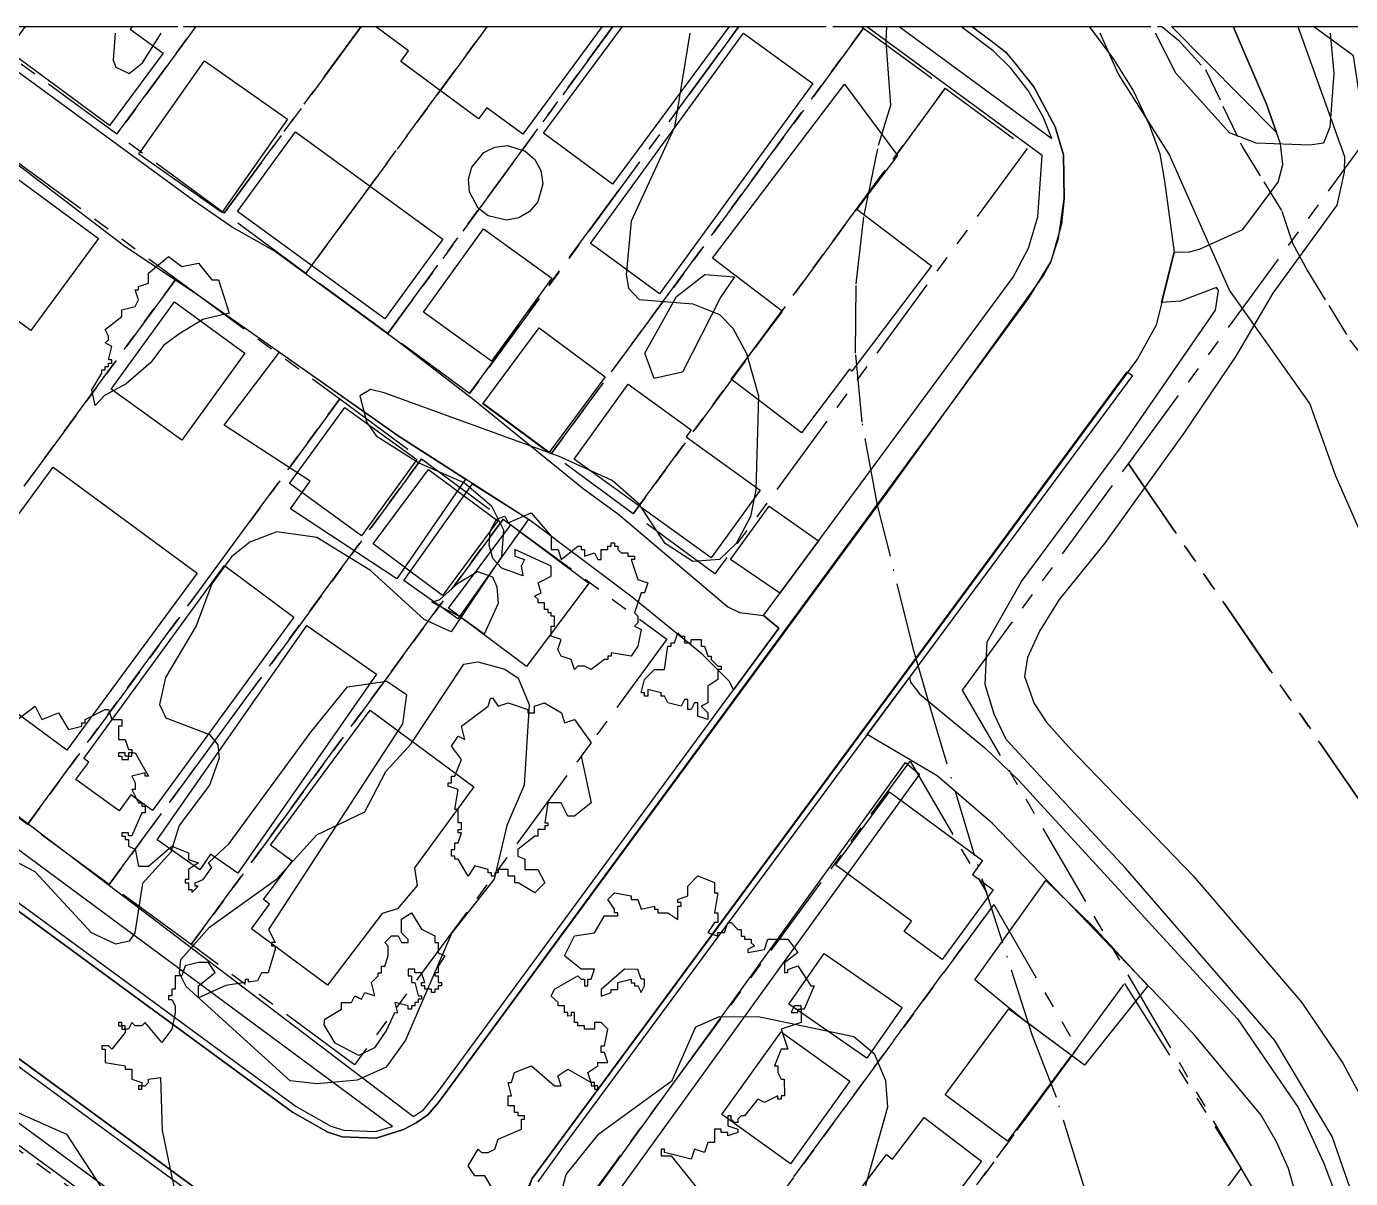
# Model space of a CAD drawing. Header units: metres. Extents: x -400 to 800, y -650 to 500.
# Drawn here: x -344.7 to -245.3, y 413.5 to 500 of the extents above; entities that cross this region are included whole.
import ezdxf

# ---------------------------------------------------------------- set-up
doc = ezdxf.new("R2010")
doc.units = ezdxf.units.M
doc.header["$LTSCALE"] = 2
for name, pattern in [('DASHDOT', [3.556, 2.54, -0.508, 0, -0.508]), ('DASHED', [1.524, 1.27, -0.254]), ('PHANTOM', [6.35, 3.175, -0.635, 0.635, -0.635, 0.635, -0.635])]:
    doc.linetypes.add(name, pattern=pattern)
for name, color, linetype in [('SITE-BLDG-EXIST', 7, 'CONTINUOUS'), ('SITE-FLOOD-LIMIT', 5, 'DASHED'), ('SITE-PARKING', 250, 'CONTINUOUS'), ('SITE-PATH', 84, 'CONTINUOUS'), ('SITE-PROPERTY', 7, 'PHANTOM'), ('SITE-ROAD-CURB', 7, 'CONTINUOUS'), ('SITE-ROAD-GRAVEL', 32, 'CONTINUOUS'), ('SITE-ROAD-PAVED', 7, 'CONTINUOUS'), ('SITE-SETBACK-WATER', 1, 'DASHDOT'), ('SITE-TREE-CANOPY', 94, 'CONTINUOUS'), ('TOPO-CONTOUR-MINOR', 9, 'CONTINUOUS')]:
    doc.layers.add(name, color=color, linetype=linetype)

msp = doc.modelspace()

# ---------------------------------------------------------------- linework, layer by layer
at = {"layer": 'SITE-BLDG-EXIST'}
for points in [[(-336.932, 499.806), (-334.471, 498.004), (-338.498, 492.576), (-348.595, 500), (-336.792, 500)], [(-307.455, 491.913), (-310.162, 493.905), (-310.779, 493.071), (-316.621, 497.377), (-316.038, 498.167), (-318.516, 500), (-301.491, 500)], [(-300.722, 488.163), (-305.905, 491.991), (-299.983, 500), (-291.955, 500)], [(-301.881, 483.358), (-302.386, 483.725), (-290.887, 499.508), (-285.69, 495.725), (-297.196, 479.942)], [(-325.122, 493.041), (-330.054, 486.034), (-336.282, 490.407), (-331.357, 497.414)], [(-282.389, 486.291), (-276.765, 482.029), (-282.749, 474.144), (-282.924, 474.277), (-286.537, 469.506), (-291.825, 473.523), (-287.966, 478.606), (-293.226, 482.611), (-283.306, 495.668), (-279.337, 490.317)], [(-328.89, 486.122), (-324.533, 492.106), (-313.46, 484.039), (-317.817, 478.055)], [(-339.327, 484.089), (-344.392, 477.182), (-350.963, 482), (-345.884, 488.907)], [(-314.913, 478.555), (-310.402, 484.817), (-305.269, 481.112), (-309.815, 474.883)], [(-338.361, 472.787), (-333.626, 479.327), (-328.324, 475.477), (-333.067, 468.948)], [(-306.237, 477.386), (-301.272, 473.703), (-305.51, 468.008), (-310.468, 471.691)], [(-303.602, 467.54), (-299.547, 473.168), (-294.806, 469.741), (-295.185, 469.207), (-289.638, 465.202), (-293.314, 460.119)], [(-320.813, 471.415), (-315.42, 467.498), (-319.567, 461.782), (-324.967, 465.698)], [(-352.498, 453.646), (-342.725, 466.937), (-331.919, 458.981), (-341.692, 445.701)], [(-314.537, 466.764), (-309.326, 462.892), (-313.48, 457.298), (-318.697, 461.17)], [(-313.045, 456.341), (-308.352, 462.603), (-302.496, 458.219), (-307.182, 451.957)], [(-336.895, 442.341), (-337.779, 441.129), (-341.012, 443.499), (-340.058, 444.8), (-340.422, 445.067), (-329.849, 459.537), (-324.653, 455.676), (-335.268, 441.15)], [(-334.911, 438.948), (-323.685, 455.041), (-318.447, 451.392), (-328.858, 436.466), (-330.899, 437.879), (-331.713, 436.711)], [(-327.842, 432.283), (-326.474, 434.14), (-326.93, 434.474), (-324.79, 437.366), (-326.396, 438.557), (-318.917, 448.689), (-311.126, 442.925), (-315.595, 436.852), (-315.399, 435.54), (-316.858, 433.771), (-318.023, 433.438), (-322.12, 428.055)], [(-272.93, 437.411), (-273.701, 436.366), (-272.131, 435.209), (-275.975, 429.981), (-278.829, 432.084), (-278.261, 432.863), (-283.977, 437.08), (-279.936, 442.563)], [(-281.623, 422.574), (-287.472, 426.635), (-284.834, 430.439), (-278.985, 426.378)], [(-270.968, 426.276), (-266.269, 422.793), (-271.054, 416.342), (-275.753, 419.825)], [(-288.054, 424.555), (-282.9, 420.85), (-287.355, 414.644), (-292.509, 418.349)], [(-283.079, 401.016), (-286.095, 403.286), (-285.091, 404.621), (-287.609, 406.523), (-283.266, 412.262), (-282.754, 411.884), (-280.144, 415.332), (-279.696, 414.987), (-277.331, 418.123), (-273.011, 414.852), (-275.348, 411.76), (-275.095, 411.571)]]:
    msp.add_lwpolyline(points, close=True, dxfattribs=at)
at = {"layer": 'SITE-FLOOD-LIMIT'}
msp.add_lwpolyline([(-400, -35.543), (-400, 500), (-259.487, 500), (-258.236, 498.973), (-256.202, 496.775), (-253.411, 490.951), (-250.465, 486.147), (-249.654, 483.746), (-248.537, 481.651), (-245.337, 476.438), (-243.05, 473.524)], dxfattribs=at)
at = {"layer": 'SITE-PARKING'}
for points in [[(-316.923, 458.544), (-324.904, 463.796), (-323.438, 465.865), (-329.889, 470.082), (-325.722, 475.554), (-316.809, 469.29), (-311.767, 466.029)], [(-312.337, 455.551), (-316.383, 458.422), (-311.227, 465.684), (-307.033, 463.014)], [(-288.16, 457.47), (-291.856, 459.996), (-288.965, 464.011), (-285.248, 461.408)], [(-265.274, 422.048), (-269.965, 425.53), (-273.528, 428.446), (-268.182, 435.909), (-264.668, 432.471), (-260.538, 428.009)]]:
    msp.add_lwpolyline(points, close=True, dxfattribs=at)
at = {"layer": 'SITE-PATH'}
msp.add_lwpolyline([(-244.718, 411.02), (-246.681, 416.694), (-250.993, 423.903), (-262.213, 436.842), (-271.174, 446.499), (-272.072, 448.379), (-272.731, 450.615), (-272.59, 453.819), (-270.001, 458.346), (-262.585, 468.367), (-255.436, 478.71), (-255.233, 480.19), (-255.359, 480.412), (-258.08, 479.378), (-259.497, 479.29), (-258.557, 483.071), (-257.392, 483.094), (-256.649, 483.282), (-253.387, 484.761), (-250.742, 488.309), (-250.384, 489.633), (-250.566, 491.19), (-251.618, 494.183), (-254.118, 500), (-249.258, 500), (-245.748, 490.255), (-245.776, 489.065), (-246.345, 486.584), (-251.151, 479.989), (-253.908, 475.251), (-257.774, 469.545), (-263.786, 461.192), (-267.189, 456.988), (-268.669, 454.608), (-269.553, 452.639), (-269.785, 451.215), (-269.063, 449.19), (-268.165, 447.822), (-266.496, 445.931), (-257.114, 436.262), (-248.987, 426.772), (-245.873, 422.2), (-243.777, 418.284)], dxfattribs=at)
at = {"layer": 'SITE-PROPERTY'}
for points in [[(-337.951, 491.909), (-346.268, 498.006), (-344.806, 500), (-332.017, 500)], [(-329.886, 485.978), (-337.951, 491.909), (-332.017, 500), (-319.594, 500)], [(-323.743, 481.472), (-329.886, 485.978), (-319.594, 500), (-310.142, 500)], [(-317.6, 476.965), (-323.743, 481.472), (-310.142, 500), (-300.691, 500)], [(-311.457, 472.448), (-317.6, 476.965), (-300.691, 500), (-291.232, 500)], [(-281.874, 499.873), (-305.32, 467.941), (-311.457, 472.448), (-291.232, 500), (-282.047, 500)], [(-299.177, 463.435), (-305.32, 467.941), (-281.874, 499.873), (-275.738, 495.367)], [(-220.438, 437.679), (-161.348, 346.543), (-123.507, 309.627), (-117.337, 295.366), (-110.55, 278.868), (-104.717, 264.006), (-180.971, 319.982), (-172.896, 330.938), (-222.533, 409.759), (-261.989, 467.176), (-244.121, 491.512), (-245.08, 497.797), (-248.079, 500), (-239.925, 500)], [(-275.738, 495.367), (-269.595, 490.849), (-293.034, 458.929), (-299.177, 463.435)], [(-356.932, 449.131), (-369.211, 458.155), (-345.771, 490.086), (-333.492, 481.073)], [(-344.653, 440.118), (-356.932, 449.131), (-333.492, 481.073), (-321.206, 472.049)], [(-338.51, 435.611), (-344.653, 440.118), (-321.206, 472.049), (-315.07, 467.543)], [(-332.366, 431.094), (-338.51, 435.611), (-315.07, 467.543), (-308.927, 463.036)], [(-262.084, 379.521), (-245.996, 401.409), (-274.449, 450.193), (-261.989, 467.176), (-222.533, 409.759), (-172.896, 330.938), (-180.971, 319.982)], [(-308.927, 463.036), (-296.64, 454.013), (-320.087, 422.081), (-332.366, 431.094)], [(-294.637, 403.432), (-303.873, 410.186), (-278.371, 444.854), (-272.103, 434.096)], [(-266.08, 422.982), (-285.415, 396.689), (-294.637, 403.432), (-272.103, 434.096), (-265.827, 423.327)], [(-266.08, 422.982), (-262.285, 428.165), (-253.527, 414.326), (-273.115, 387.699), (-285.415, 396.689)], [(-364.473, 380.565), (-373.687, 387.319), (-350.086, 419.195), (-340.878, 412.441)]]:
    msp.add_lwpolyline(points, close=True, dxfattribs=at)
at = {"layer": 'SITE-ROAD-CURB'}
for points in [[(-355.81, 448.674), (-315.669, 418.198), (-314.918, 418.687), (-313.782, 420.089), (-288.244, 454.834), (-289.395, 455.802), (-270.635, 481.183), (-269.491, 483.363), (-268.782, 485.721), (-268.459, 490.326), (-281.641, 500), (-279.2, 500), (-267.736, 491.594), (-268.388, 493.218), (-269.503, 495.199), (-270.807, 496.867), (-272.132, 498.18), (-274.578, 500), (-273.735, 500), (-272.314, 498.959), (-271.15, 498.013), (-269.082, 495.477), (-267.497, 492.473), (-266.852, 490.37), (-266.818, 487.089), (-267.022, 485.176), (-267.808, 482.35), (-268.362, 481.327), (-280.078, 465.066), (-313.796, 419.243), (-314.589, 418.309), (-315.473, 417.731), (-316.42, 417.208), (-318.461, 416.563), (-321.014, 416.675), (-322.101, 417.02), (-324.745, 418.522), (-400, 473.694)], [(-400, 474.322), (-324.478, 418.956), (-321.876, 417.476), (-320.909, 417.176), (-318.531, 417.064), (-317.247, 417.453), (-364.38, 452.28)], [(-307.247, 412.401), (-306.762, 413.546), (-262.072, 474.084), (-261.672, 473.795), (-281.59, 446.857), (-304.37, 416.026), (-306.328, 413.29)], [(-381.554, 335.996), (-358.079, 368.072), (-330.604, 405.242), (-400, 456.143), (-400, 458.019), (-329.804, 406.287), (-328.015, 408.545), (-328.885, 409.702), (-329.719, 410.481), (-400, 461.979), (-400, 462.596), (-390.702, 455.768), (-329.411, 410.881), (-328.127, 409.579), (-327.167, 408.044), (-326.732, 406.909), (-326.417, 405.119), (-326.431, 403.906), (-326.789, 402.126), (-327.147, 401.236), (-327.891, 400.069), (-375.045, 336.161)], [(-303.986, 409.853), (-278.729, 444.765), (-277.684, 443.886), (-302.878, 409.007)]]:
    msp.add_lwpolyline(points, dxfattribs=at)
at = {"layer": 'SITE-ROAD-GRAVEL'}
for points in [[(-347.53, 498.173), (-332.179, 486.957), (-329.192, 484.888), (-326.036, 483.118), (-316.863, 476.398), (-311.225, 472.047), (-302.922, 465.316), (-300.243, 463.38), (-292.074, 456.448), (-291.19, 456.025), (-289.395, 455.802), (-288.244, 454.834), (-291.64, 450.229), (-291.935, 450.852), (-294.003, 452.889), (-299.256, 457.183), (-306.9, 462.925), (-316.809, 469.29), (-331.858, 479.838), (-337.44, 483.555), (-348.464, 491.933), (-353.99, 496.528), (-358.706, 500), (-350.144, 500)], [(-251.618, 494.183), (-250.861, 492.036), (-258.743, 500), (-254.118, 500)]]:
    msp.add_lwpolyline(points, close=True, dxfattribs=at)
msp.add_lwpolyline([(-249.417, 412.334), (-249.964, 414.303), (-250.868, 416.283), (-252.025, 418.308), (-256.997, 424.282), (-259.08, 426.518), (-272.2, 440.192), (-276.351, 443.764), (-281.59, 446.857), (-278.426, 451.139), (-278.349, 450.783), (-277.683, 449.915), (-272.767, 445.854), (-270.235, 443.44), (-253.798, 425.527), (-249.241, 418.874), (-247.334, 414.736), (-245.784, 410.664)], dxfattribs=at)
at = {"layer": 'SITE-ROAD-PAVED'}
for points in [[(-400, 473.694), (-324.745, 418.522), (-322.101, 417.02), (-321.014, 416.675), (-318.461, 416.563), (-316.42, 417.208), (-315.473, 417.731), (-314.589, 418.309), (-313.796, 419.243), (-269.499, 479.581), (-267.808, 482.35), (-267.232, 484.085), (-266.818, 487.089), (-266.852, 490.37), (-267.497, 492.473), (-269.082, 495.477), (-270.414, 497.179), (-271.15, 498.013), (-273.735, 500), (-264.936, 500), (-263.113, 497.544), (-261.605, 495.141), (-260.42, 492.638), (-259.621, 490.447), (-259.271, 488.4), (-258.557, 483.071), (-259.904, 477.588), (-261.308, 475.063), (-306.762, 413.546), (-307.415, 411.811)], [(-375.045, 336.161), (-327.891, 400.069), (-327.147, 401.236), (-326.789, 402.126), (-326.396, 404.518), (-326.585, 406.32), (-327.167, 408.044), (-328.127, 409.579), (-329.411, 410.881), (-400, 462.596)]]:
    msp.add_lwpolyline(points, dxfattribs=at)
at = {"layer": 'SITE-SETBACK-WATER'}
msp.add_lwpolyline([(-236.728, 354.324), (-244.665, 370.34), (-252.698, 384.891), (-254.747, 389.191), (-257.537, 394.281), (-260.091, 399.513), (-265.366, 413.077), (-267.391, 419.624), (-269.218, 424.335), (-273.506, 437.734), (-276.808, 448.664), (-278.121, 453.242), (-280.819, 464.088), (-281.977, 470.312), (-282.47, 475.485), (-282.422, 480.68), (-281.836, 485.843), (-280.754, 491.082), (-279.821, 494.084), (-280.168, 498.886), (-280.137, 500), (-99.883, 500)], dxfattribs=at)
at = {"layer": 'SITE-TREE-CANOPY'}
for points in [[(-305.955, 488.187), (-306.341, 486.841), (-306.951, 486.118), (-307.765, 485.64), (-308.691, 485.462), (-310.058, 485.785), (-310.809, 486.363), (-311.475, 487.598), (-311.538, 488.544), (-311.292, 489.445), (-310.394, 490.535), (-309.552, 490.946), (-308.612, 491.057), (-307.273, 490.645), (-306.564, 490.022), (-306.109, 489.199)], [(-339.82, 472.743), (-339.07, 473.988), (-339.07, 474.244), (-338.817, 474.244), (-338.817, 474.489), (-338.572, 474.489), (-338.571, 474.745), (-338.319, 474.745), (-338.319, 474.989), (-338.571, 474.99), (-338.319, 475.991), (-338.817, 476.247), (-338.571, 476.491), (-338.571, 476.747), (-338.823, 477.248), (-337.568, 478.237), (-337.568, 478.738), (-336.572, 478.994), (-336.319, 479.494), (-336.571, 480.24), (-336.319, 480.239), (-336.319, 480.495), (-335.568, 480.74), (-335.568, 481.496), (-334.067, 482.742), (-333.071, 481.996), (-331.823, 482.241), (-330.82, 480.995), (-330.322, 480.995), (-329.502, 478.492), (-331.487, 478.003), (-333.29, 476.913), (-334.433, 476.057), (-335.38, 474.777), (-337.253, 473.187), (-338.867, 472.309), (-339.582, 471.564)], [(-295.458, 474.057), (-297.59, 473.591), (-298.291, 475.482), (-295.913, 479.731), (-293.78, 481.377), (-291.571, 481.209), (-292.602, 479.719)], [(-308.821, 463.248), (-308.569, 462.747), (-306.822, 463.492), (-305.322, 461.745), (-305.322, 460.744), (-304.817, 460.744), (-304.572, 459.988), (-303.323, 460.989), (-303.07, 460.988), (-303.07, 460.744), (-302.818, 460.744), (-302.818, 460.243), (-302.068, 460.488), (-301.822, 459.998), (-301.57, 459.998), (-301.57, 460.743), (-301.072, 460.743), (-301.072, 460.988), (-300.819, 460.988), (-300.819, 461.244), (-300.573, 461.244), (-300.574, 460.988), (-300.321, 460.988), (-300.321, 460.743), (-300.069, 460.498), (-299.571, 460.498), (-299.571, 460.242), (-299.073, 460.242), (-299.073, 459.998), (-299.318, 459.998), (-298.821, 458.496), (-298.07, 458.24), (-298.323, 457.495), (-298.568, 457.495), (-299.074, 455.993), (-298.821, 455.748), (-298.821, 455.248), (-299.067, 454.992), (-298.569, 454.747), (-298.822, 453.49), (-299.32, 452.745), (-300.821, 452.99), (-300.821, 452.745), (-301.073, 452.745), (-301.073, 452.49), (-301.319, 452.49), (-302.322, 451.744), (-302.82, 451.989), (-303.318, 451.989), (-303.57, 451.745), (-303.823, 452.49), (-304.573, 452.746), (-304.818, 453.247), (-304.573, 453.992), (-305.323, 454.248), (-305.323, 454.993), (-305.071, 454.993), (-305.07, 455.738), (-305.323, 455.739), (-305.323, 455.994), (-305.568, 455.994), (-305.568, 456.239), (-305.821, 456.239), (-305.821, 456.74), (-306.319, 456.74), (-306.319, 456.996), (-306.571, 457.24), (-306.073, 457.496), (-306.318, 458.242), (-305.322, 458.742), (-305.322, 459.498), (-308.071, 460.745), (-308.071, 460.244), (-307.321, 459.988), (-307.574, 459.488), (-307.455, 458.776), (-309.04, 459.354), (-309.699, 460.067), (-309.979, 461.068), (-309.902, 462.113), (-309.439, 463.037)], [(-312.161, 455.695), (-314.279, 456.808), (-313.69, 456.997), (-312.301, 458.254), (-310.863, 459.088), (-309.748, 458.709), (-309.405, 457.942), (-309.3, 456.685), (-310.352, 454.394)], [(-295.567, 454.246), (-295.322, 454.246), (-295.322, 453.745), (-294.817, 453.745), (-294.824, 453.99), (-294.073, 453.99), (-294.073, 453.489), (-293.821, 453.489), (-293.568, 452.744), (-293.323, 452.744), (-293.323, 452.488), (-292.818, 451.998), (-292.573, 451.998), (-292.573, 451.743), (-292.818, 451.743), (-292.818, 450.997), (-293.569, 450.497), (-293.569, 449.24), (-294.067, 448.995), (-293.569, 448.495), (-293.569, 447.994), (-294.32, 448.239), (-294.32, 449.24), (-294.572, 449.24), (-294.818, 448.74), (-295.07, 448.74), (-295.07, 449.496), (-295.322, 449.496), (-295.568, 448.996), (-296.571, 449.24), (-296.823, 449.741), (-297.069, 449.741), (-297.069, 449.997), (-298.072, 450.242), (-298.072, 449.741), (-298.317, 449.741), (-298.317, 449.997), (-298.57, 449.997), (-298.317, 450.998), (-297.573, 451.744), (-296.823, 451.743), (-296.57, 453.49), (-296.318, 453.49), (-296.318, 453.746), (-296.072, 453.745), (-295.819, 454.491)], [(-309.322, 448.998), (-308.572, 449.243), (-307.071, 448.742), (-307.071, 448.497), (-306.573, 448.497), (-306.573, 448.998), (-305.822, 449.242), (-304.567, 448.497), (-304.322, 447.74), (-303.571, 447.996), (-302.323, 446.238), (-303.067, 445.248), (-302.317, 441.744), (-303.573, 440.743), (-304.071, 440.743), (-304.568, 441.745), (-305.571, 441.745), (-305.817, 440.243), (-305.572, 440.243), (-305.572, 439.998), (-305.817, 439.998), (-305.817, 439.743), (-306.322, 439.743), (-306.322, 439.242), (-306.568, 439.242), (-307.823, 438.241), (-307.824, 437.741), (-307.319, 437.496), (-307.319, 436.739), (-306.323, 436.739), (-305.818, 435.738), (-306.569, 434.993), (-307.817, 435.738), (-308.069, 435.739), (-308.069, 436.239), (-308.567, 436.239), (-308.567, 436.74), (-309.318, 436.74), (-309.318, 436.495), (-309.57, 436.495), (-309.57, 436.239), (-309.823, 436.239), (-309.823, 436.495), (-310.068, 436.495), (-310.068, 436.74), (-311.071, 436.996), (-311.569, 436.24), (-312.319, 437.497), (-312.572, 437.497), (-312.572, 437.742), (-312.817, 437.742), (-312.817, 438.242), (-312.572, 438.242), (-312.572, 438.743), (-312.319, 438.743), (-312.074, 439.488), (-312.319, 439.488), (-312.319, 439.744), (-312.074, 439.744), (-312.073, 440.244), (-312.319, 440.245), (-312.319, 441.246), (-312.571, 441.246), (-312.318, 442.747), (-313.069, 442.992), (-313.069, 443.248), (-312.823, 443.248), (-312.823, 443.737), (-312.571, 443.737), (-312.072, 444.994), (-312.823, 445.996), (-312.318, 446.741), (-311.82, 446.496), (-312.072, 447.497), (-310.073, 448.998), (-309.876, 449.577), (-309.736, 449.61)], [(-337.322, 445.244), (-337.322, 445.489), (-337.82, 445.489), (-337.82, 445.244), (-337.568, 445.244), (-337.568, 444.988), (-337.07, 444.988), (-337.07, 445.244)], [(-337.07, 445.489), (-337.07, 445.244), (-336.817, 445.244), (-336.817, 445.489)], [(-322.317, 425.496), (-321.068, 426.241), (-321.068, 426.742), (-320.317, 426.742), (-320.072, 427.242), (-319.567, 426.998), (-319.321, 427.498), (-318.571, 427.242), (-318.823, 428.243), (-318.318, 428.744), (-318.318, 428.988), (-318.073, 428.988), (-318.072, 429.489), (-317.82, 429.489), (-317.567, 430.245), (-317.567, 430.991), (-317.82, 431.246), (-317.321, 431.747), (-316.824, 431.747), (-316.571, 431.246), (-316.073, 431.246), (-316.073, 431.491), (-316.571, 431.992), (-316.571, 432.993), (-315.82, 433.493), (-315.07, 432.247), (-314.067, 431.746), (-314.067, 431.246), (-313.822, 431.246), (-313.822, 430.489), (-313.317, 430.244), (-313.822, 429.488), (-313.822, 428.988), (-314.068, 428.988), (-314.068, 428.743), (-313.822, 428.743), (-313.822, 428.242), (-313.57, 428.242), (-313.57, 427.997), (-313.822, 427.998), (-313.822, 427.742), (-314.068, 427.742), (-314.068, 427.497), (-314.32, 427.497), (-314.32, 427.742), (-314.818, 427.742), (-314.818, 427.998), (-315.071, 427.998), (-315.071, 428.243), (-314.818, 428.242), (-315.071, 428.988), (-315.569, 428.988), (-315.569, 429.244), (-316.074, 429.244), (-316.067, 428.743), (-315.821, 428.743), (-315.821, 428.243), (-315.569, 428.243), (-315.323, 427.241), (-315.071, 427.241), (-315.071, 426.997), (-315.324, 426.997), (-315.324, 426.741), (-315.569, 426.741), (-315.569, 426.496), (-315.822, 426.496), (-315.822, 426.24), (-316.067, 426.24), (-316.067, 426.496), (-317.07, 426.741), (-316.867, 425.94), (-317.091, 425.985), (-317.695, 424.672), (-318.607, 423.338), (-319.785, 422.771), (-321.545, 423.705), (-322.387, 425.085)], [(-300.819, 427.494), (-300.819, 427.739), (-300.321, 427.739), (-300.321, 428.24), (-299.318, 428.495), (-299.318, 428.239), (-299.072, 428.239), (-299.072, 427.995), (-298.82, 427.994), (-298.567, 427.494), (-298.322, 427.994), (-298.322, 428.495), (-298.567, 428.495), (-298.819, 429.24), (-299.822, 429.241), (-301.569, 427.739), (-301.569, 427.239)], [(-286.567, 426.49), (-287.072, 426.49), (-287.317, 425.99), (-286.819, 425.99), (-286.819, 426.246), (-286.567, 426.246)], [(-337.572, 425.244), (-337.817, 425.244), (-337.817, 424.988), (-337.572, 424.988)], [(-337.319, 424.988), (-337.572, 424.988), (-337.572, 424.743), (-337.319, 424.743)], [(-302.069, 420.742), (-302.321, 420.742), (-302.321, 420.498), (-302.069, 420.498)], [(-336.317, 420.494), (-336.317, 420.238), (-336.072, 420.238), (-336.072, 420.494)], [(-302.069, 420.242), (-301.823, 420.242), (-301.823, 420.498), (-302.069, 420.498)]]:
    msp.add_lwpolyline(points, close=True, dxfattribs=at)
for points in [[(-346.068, 447.493), (-344.069, 448.994), (-343.571, 447.993), (-342.322, 448.493), (-341.572, 447.247), (-340.569, 447.492), (-340.569, 447.748), (-340.324, 447.748), (-340.324, 447.992), (-338.822, 448.737), (-338.57, 448.749), (-338.318, 447.992), (-337.567, 447.992), (-337.567, 447.491), (-337.82, 447.491), (-337.82, 446.49), (-337.322, 446.49), (-337.07, 445.745), (-336.817, 445.745), (-336.817, 445.489), (-336.572, 445.489), (-335.569, 443.742), (-335.822, 443.742), (-335.821, 443.998), (-336.817, 443.742), (-336.572, 443.242), (-336.572, 442.741), (-336.818, 442.741), (-336.32, 441.74), (-336.067, 441.74), (-336.067, 441.495), (-335.822, 441.495), (-335.822, 440.995), (-336.068, 440.995), (-336.818, 439.248), (-337.071, 439.248), (-337.071, 439.493), (-337.569, 439.493), (-337.569, 439.237), (-337.323, 439.237), (-337.323, 438.993), (-337.071, 438.993), (-337.071, 438.492), (-336.573, 438.247), (-336.321, 436.99), (-335.57, 436.99), (-333.817, 438.491), (-332.568, 437.991), (-332.568, 437.49), (-331.818, 437.245), (-332.569, 436.745), (-332.569, 435.988), (-332.821, 435.988), (-332.821, 435.744), (-332.569, 435.744), (-332.569, 435.243), (-332.323, 435.243), (-332.323, 434.998), (-331.825, 435.488), (-332.071, 435.488), (-332.071, 435.743), (-331.468, 435.988), (-330.822, 436.878), (-331.067, 437.245), (-329.51, 438.68), (-323.385, 447.032), (-320.621, 450.436), (-317.661, 450.869), (-316.203, 449.856), (-316.484, 447.654), (-326.566, 432.227), (-326.068, 431.248), (-326.32, 431.248), (-326.32, 430.992), (-326.068, 430.992), (-326.068, 430.748), (-326.573, 428.99), (-327.071, 428.99), (-327.38, 428.379), (-328.067, 428.279), (-328.067, 428.49), (-328.32, 428.49), (-328.32, 428.245), (-329.758, 428.034), (-331.82, 427.111), (-331.82, 427.99), (-330.571, 428.991), (-331.069, 429.748), (-331.82, 429.748), (-332.823, 429.492), (-333.068, 428.747), (-333.573, 428.747), (-333.573, 427.746), (-333.819, 427.746), (-333.819, 427.245), (-334.071, 427.245), (-334.072, 426.989), (-333.819, 426.989), (-333.567, 426.489), (-333.567, 425.988), (-333.82, 424.742), (-334.57, 423.741), (-335.818, 425.243), (-336.071, 424.988), (-336.569, 424.988), (-336.821, 425.244), (-337.067, 424.743), (-337.319, 424.743), (-337.319, 424.498), (-338.323, 423.242), (-338.568, 423.498), (-339.073, 423.498), (-339.073, 423.242), (-338.821, 423.242), (-338.821, 422.241), (-337.32, 421.996), (-337.32, 421.74), (-336.822, 421.74), (-336.822, 420.994), (-336.072, 420.738), (-336.072, 420.494), (-335.819, 420.494), (-335.567, 420.738), (-335.567, 420.994), (-334.655, 421.127), (-334.551, 417.145), (-333.422, 411.705)], [(-309.568, 412.49), (-310.318, 413.747), (-311.069, 413.747), (-311.567, 414.493), (-310.823, 415.739), (-310.57, 415.494), (-310.072, 415.494), (-309.567, 415.738), (-309.322, 416.495), (-307.568, 417.24), (-307.568, 417.996), (-307.323, 417.996), (-307.322, 418.241), (-307.82, 418.241), (-307.82, 418.497), (-308.073, 418.497), (-308.073, 418.997), (-308.571, 418.997), (-308.571, 419.743), (-308.318, 419.743), (-308.57, 420.744), (-308.318, 420.744), (-308.072, 421.489), (-306.817, 421.989), (-305.071, 420.498), (-304.573, 420.498), (-304.818, 421.244), (-304.067, 421.744), (-302.321, 420.742), (-302.573, 421.488), (-301.823, 421.988), (-301.823, 422.244), (-301.072, 422.244), (-301.318, 422.989), (-301.57, 422.989), (-301.57, 423.49), (-301.318, 423.49), (-301.072, 424.747), (-301.57, 425.247), (-302.068, 425.248), (-302.068, 424.747), (-302.818, 424.747), (-302.818, 424.992), (-303.323, 424.992), (-303.323, 425.248), (-303.569, 425.248), (-303.569, 425.993), (-303.821, 425.993), (-303.821, 425.748), (-304.074, 425.737), (-304.074, 425.993), (-304.319, 425.993), (-304.319, 426.494), (-304.817, 426.494), (-304.817, 426.739), (-305.322, 427.239), (-305.069, 427.74), (-303.322, 428.741), (-303.07, 428.496), (-302.818, 428.496), (-302.818, 427.995), (-302.572, 427.995), (-302.572, 428.496), (-302.32, 428.496), (-302.067, 429.241), (-303.07, 429.241), (-304.318, 430.243), (-303.567, 431.744), (-302.073, 431.989), (-301.323, 433.245), (-300.32, 433.245), (-300.32, 433.49), (-300.572, 433.49), (-300.572, 433.746), (-301.07, 434.491), (-300.572, 434.992), (-299.323, 434.747), (-299.323, 434.491), (-298.818, 434.491), (-298.573, 433.745), (-297.57, 433.99), (-297.57, 433.745), (-297.318, 433.745), (-297.318, 433.489), (-296.567, 433.489), (-295.817, 432.988), (-295.824, 433.99), (-295.571, 433.99), (-295.571, 434.245), (-295.824, 434.245), (-295.823, 434.49), (-295.073, 434.746), (-295.073, 435.491), (-294.322, 436.247), (-293.067, 435.747), (-293.067, 434.99), (-292.821, 434.99), (-293.067, 433.488), (-292.822, 433.488), (-292.822, 432.743), (-293.067, 432.743), (-293.573, 431.998), (-292.822, 431.742), (-292.822, 431.998), (-292.317, 431.998), (-292.071, 432.743), (-291.819, 432.743), (-291.321, 432.242), (-291.069, 432.242), (-291.069, 431.742), (-290.823, 431.742), (-290.823, 431.497), (-290.318, 431.497), (-290.318, 431.241), (-290.073, 430.996), (-290.571, 430.74), (-290.571, 430.496), (-289.322, 430.74), (-289.07, 431.497), (-287.569, 431.496), (-286.819, 430.495), (-287.822, 429.739), (-287.822, 428.993), (-287.569, 428.993), (-287.569, 429.238), (-286.819, 429.494), (-285.823, 427.992), (-285.571, 427.992), (-286.321, 426.246), (-286.567, 426.246), (-286.567, 425.244), (-288.068, 424.744), (-287.57, 423.242), (-288.068, 423.242), (-288.567, 421.997), (-288.321, 421.997), (-288.321, 421.496), (-288.069, 420.995), (-287.823, 420.995), (-287.817, 419.738), (-288.069, 419.738), (-288.069, 419.494), (-288.322, 419.494), (-288.322, 419.739), (-289.318, 419.238), (-289.823, 419.494), (-290.819, 418.248), (-291.071, 418.248), (-291.317, 417.993), (-291.317, 417.748), (-291.569, 417.748), (-291.822, 417.993), (-291.822, 418.238), (-292.067, 418.238), (-292.067, 417.492), (-291.317, 417.247), (-291.317, 416.992), (-292.068, 416.747), (-292.068, 416.992), (-292.573, 416.992), (-292.573, 417.248), (-293.071, 417.248), (-293.071, 416.247), (-293.569, 416.247), (-293.821, 415.49), (-294.572, 415.746), (-294.817, 414.99), (-296.823, 415.491), (-296.823, 415.747), (-297.069, 415.747), (-297.069, 415.246), (-296.318, 415.246), (-294.32, 412.743)]]:
    msp.add_lwpolyline(points, dxfattribs=at)
at = {"layer": 'TOPO-CONTOUR-MINOR'}
for points in [[(-294.906, 499.496), (-296.067, 492.443), (-299.331, 485.39), (-299.7, 481.359), (-299.519, 480.352), (-298.735, 479.501), (-294.704, 479.175), (-292.689, 478.376), (-291.681, 477.36), (-290.674, 475.451), (-289.768, 472.291), (-289.957, 465.237), (-290.356, 463.222), (-291.428, 461.207), (-292.689, 459.993), (-294.704, 459.858), (-296.761, 461.207), (-298.735, 464.161), (-300.75, 465.919), (-304.78, 467.762), (-317.879, 472.502), (-318.887, 472.745), (-319.693, 472.291), (-319.172, 470.275), (-318.478, 469.268), (-315.264, 467.253), (-311.834, 465.755), (-309.818, 464.033), (-308.919, 462.214), (-309.065, 460.199), (-312.841, 454.579), (-314.857, 455.491), (-318.887, 459.181), (-322.917, 461.637), (-325.94, 462.083), (-327.956, 461.305), (-329.327, 460.199), (-330.823, 458.184), (-331.986, 455.011), (-334.283, 451.131), (-334.734, 449.115), (-334.266, 448.108), (-330.978, 446.865), (-330.364, 446.093), (-330.253, 445.085), (-330.978, 443.059), (-333.255, 440.047), (-333.898, 438.032), (-336.016, 435.687), (-336.588, 431.986), (-337.024, 431.364), (-338.032, 431.123), (-339.857, 431.986), (-344.077, 436.555), (-347.1, 438.122)], [(-338.059, 499.496), (-338.219, 497.481), (-338.032, 496.948), (-337.024, 496.474), (-336.016, 497.268), (-334.621, 499.496)], [(-205.496, 353.392), (-208.049, 355.776), (-213.088, 357.864), (-215.103, 359.33), (-216.903, 361.453), (-220.141, 366.514), (-224.48, 371.529), (-224.864, 372.537), (-223.929, 379.59), (-221.769, 385.636), (-223.564, 397.727), (-226.601, 408.811), (-233.668, 424.933), (-234.78, 431.986), (-236.393, 437.024), (-237.781, 444.077), (-241.086, 454.154), (-246.403, 466.245), (-248.354, 471.71), (-254.4, 480.217), (-258.926, 490.428), (-262.76, 496.473), (-264.11, 499.496)], [(-246.848, 499.496), (-246.567, 496.473), (-246.865, 492.443), (-247.346, 491.249), (-248.354, 491.104), (-252.384, 491.234), (-254.4, 492.024), (-258.43, 496.498), (-259.958, 499.496)], [(-347.1, 419.256), (-341.724, 416.872), (-338.437, 411.834), (-337.024, 410.826), (-334.001, 409.791), (-331.986, 408.021), (-331.078, 405.788), (-330.952, 403.773), (-331.523, 401.758), (-332.994, 399.531), (-340.047, 394.347), (-345.085, 387.891)]]:
    msp.add_lwpolyline(points, dxfattribs=at)
for points in [[(-311.891, 452.138), (-310.826, 452.322), (-308.811, 451.776), (-307.803, 451.102), (-306.977, 449.115), (-307.363, 443.07), (-308.663, 440.047), (-309.621, 436.016), (-312.802, 431.986), (-316.267, 423.925), (-317.728, 421.91), (-319.895, 420.924), (-322.917, 420.639), (-324.933, 420.874), (-332.729, 427.956), (-333.24, 428.963), (-333.139, 429.971), (-330.978, 432.413), (-325.961, 436.016), (-322.917, 439.337), (-319.331, 441.055), (-317.751, 444.077), (-315.864, 446.143)], [(-294.466, 424.933), (-292.689, 425.713), (-289.666, 425.667), (-282.613, 424.193), (-281.067, 422.917), (-280.237, 420.902), (-280.084, 418.887), (-281.767, 412.841), (-281.349, 411.834), (-278.087, 409.818), (-276.72, 404.78), (-277.234, 399.742), (-278.582, 398.018), (-280.598, 397.927), (-283.621, 399.105), (-288.659, 400.032), (-291.681, 399.949), (-293.697, 400.33), (-301.758, 405.657), (-303.773, 408.005), (-304.994, 410.826), (-304.203, 413.849), (-301.758, 416.897), (-296.237, 420.902)]]:
    msp.add_lwpolyline(points, close=True, dxfattribs=at)

doc.saveas('drawing.dxf')
